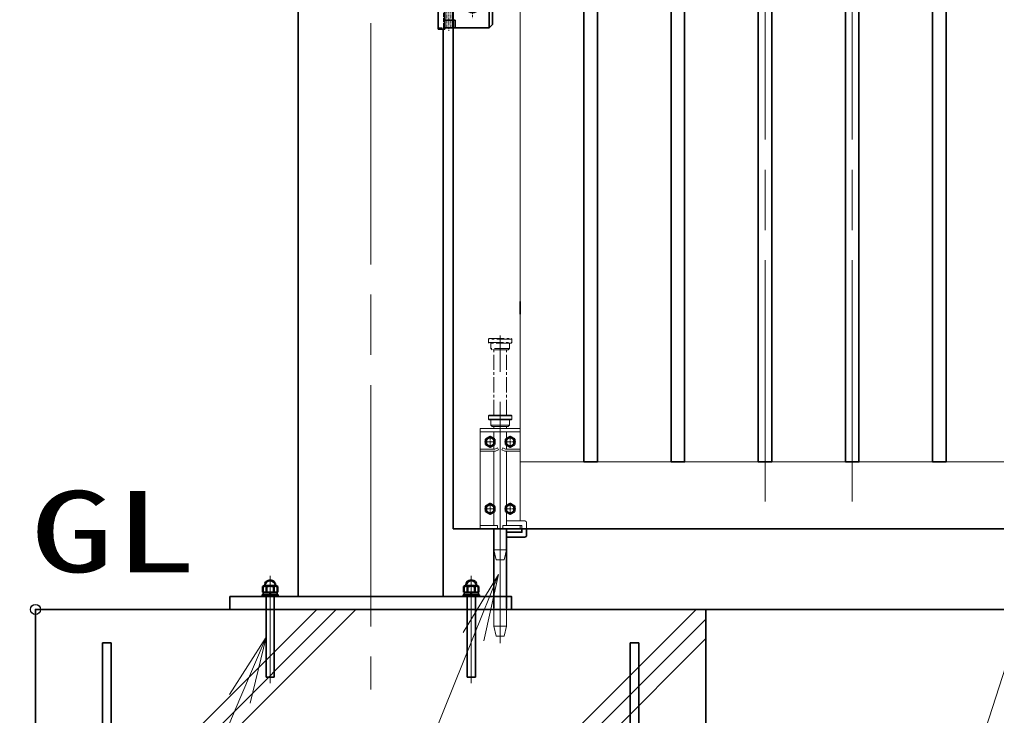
# Model space of a CAD drawing. Units: millimetres, scale not verified. Extents: x -11880 to 11880, y -8400 to 8400.
# Drawn here: x 1747 to 3204, y -812 to 227 of the extents above; entities that cross this region are included whole.
import ezdxf
from ezdxf.enums import TextEntityAlignment as Align

# ---------------------------------------------------------------- set-up
doc = ezdxf.new("R2010")
doc.units = ezdxf.units.MM
doc.header["$LTSCALE"] = 30
doc.header["$PDMODE"] = 32
doc.header["$PDSIZE"] = 15
for name, pattern in [('DASHED', [7.5, 6, -1.5]), ('USER1', [18, 12, -1.5, 3, -1.5]), ('USER2', [9, 6, -0.75, 1.5, -0.75]), ('USER3', [1.125, 0.75, -0.125, 0.125, -0.125])]:
    doc.linetypes.add(name, pattern=pattern)
for name, color, linetype, lineweight in [('0-1_外形線', 7, 'Continuous', 35), ('0-2_軸線', 200, 'USER1', 15), ('0-3_細線', 2, 'Continuous', 35), ('0-4_寸法線', 4, 'Continuous', 18), ('0-5_0', 7, 'Continuous', 18), ('0-7_隠れ線', 140, 'DASHED', 18), ('0-D_AM_0N', 7, 'Continuous', 50), ('0-F_AM_7N', 6, 'USER2', 18), ('1-0_想像線', 112, 'USER3', 15), ('1-2_ハッチング', 253, 'Continuous', 13)]:
    doc.layers.add(name, color=color, linetype=linetype, lineweight=lineweight)
doc.layers.add('0-6_Defpoints', color=7, linetype='Continuous')
doc.layers.add('1-1_文字2', color=254, linetype='Continuous')
doc.styles.add('ＭＳ ゴシック', font='')
doc.styles.get('ＭＳ ゴシック').set_extended_font_data('MS Gothic')

# ---------------------------------------------------------------- blocks, each defined once
blk = doc.blocks.new('S277')
at = {"layer": '0-4_寸法線'}
blk.add_lwpolyline([(11116362, 80214159.5), (11145330, 80214159.5), (11172622.5, 80298750.3), (11173543.7, 80301605.4)], dxfattribs=at)
blk = doc.blocks.new('U138')
at = {"layer": '0-D_AM_0N'}
blk.add_lwpolyline([(645, 3787.4), (450, 3674.8), (255, 3787.4), (255, 4012.6), (450, 4125.2), (645, 4012.6)], close=True, dxfattribs=at)
blk.add_circle((450, 3900), 195, dxfattribs=at)
blk.add_circle((450, 3900), 195, dxfattribs=at)
at = {"layer": '0-F_AM_7N'}
for p, q in [((450, 4147.7), (450, 3652.3)), ((697.7, 3900), (202.3, 3900))]:
    blk.add_line(p, q, dxfattribs=at)
blk = doc.blocks.new('U139')
at = {"layer": '0-D_AM_0N'}
blk.add_lwpolyline([(-255, 3787.4), (-450, 3674.8), (-645, 3787.4), (-645, 4012.6), (-450, 4125.2), (-255, 4012.6)], close=True, dxfattribs=at)
blk.add_circle((-450, 3900), 195, dxfattribs=at)
blk.add_circle((-450, 3900), 195, dxfattribs=at)
at = {"layer": '0-F_AM_7N'}
for p, q in [((-450, 4147.7), (-450, 3652.3)), ((-202.3, 3900), (-697.7, 3900))]:
    blk.add_line(p, q, dxfattribs=at)
blk = doc.blocks.new('U140')
at = {"layer": '0-D_AM_0N'}
blk.add_lwpolyline([(645, 787.4), (450, 674.8), (255, 787.4), (255, 1012.6), (450, 1125.2), (645, 1012.6)], close=True, dxfattribs=at)
blk.add_circle((450, 900), 195, dxfattribs=at)
blk.add_circle((450, 900), 195, dxfattribs=at)
at = {"layer": '0-F_AM_7N'}
for p, q in [((697.7, 900), (202.3, 900)), ((450, 1147.7), (450, 652.3))]:
    blk.add_line(p, q, dxfattribs=at)
blk = doc.blocks.new('U141')
at = {"layer": '0-D_AM_0N'}
blk.add_lwpolyline([(-255, 787.4), (-450, 674.8), (-645, 787.4), (-645, 1012.6), (-450, 1125.2), (-255, 1012.6)], close=True, dxfattribs=at)
blk.add_circle((-450, 900), 195, dxfattribs=at)
blk.add_circle((-450, 900), 195, dxfattribs=at)
at = {"layer": '0-F_AM_7N'}
for p, q in [((-202.3, 900), (-697.7, 900)), ((-450, 1147.7), (-450, 652.3))]:
    blk.add_line(p, q, dxfattribs=at)
blk = doc.blocks.new('S285')
at = {"layer": '0-4_寸法線'}
for points in [[(11091036.9, 80232533.3), (11122424.1, 80232533.3), (11145468.7, 80289721.3), (11146589.9, 80292503.9)], [(11145932.4, 80289534.4), (11146589.9, 80292503.9), (11145004.9, 80289908.2)]]:
    blk.add_lwpolyline(points, dxfattribs=at)
blk = doc.blocks.new('PROFSP00NL0D66')
at = {"layer": '0-1_外形線'}
for p, q in [((0, 210), (0, 0)), ((0, 16.5), (112.2, 33)), ((0, -210), (0, 0)), ((0, -16.5), (112.2, 0)), ((13.2, 315), (13.2, 18.4)), ((99, 315), (99, 31.1)), ((112.2, 210), (112.2, 0)), ((112.2, -210), (112.2, 0)), ((13.2, -315), (13.2, -14.6)), ((99, -315), (99, -1.9))]:
    blk.add_line(p, q, dxfattribs=at)
for points in [[(56.1, 315), (13.2, 315), (4.2, 306), (0, 210)], [(112.2, 210), (108, 306), (99, 315), (56.1, 315)], [(56.1, -315), (13.2, -315), (4.2, -306), (0, -210)], [(112.2, -210), (108, -306), (99, -315), (56.1, -315)]]:
    blk.add_lwpolyline(points, dxfattribs=at)
blk = doc.blocks.new('PROFSP00NKH4S6')
at = {"layer": '0-1_外形線'}
blk.add_lwpolyline([(0, -360), (75, -360), (75, 360), (0, 360)], close=True, dxfattribs=at)
blk = doc.blocks.new('U303')
at = {"layer": '0-D_AM_0N'}
for p, q in [((11136036.1, 80291962.5), (11136080.2, 80291988)), ((11136036.1, 80291713.5), (11136036.1, 80291962.5)), ((11136036.1, 80291713.5), (11136080.2, 80291688)), ((11136080.2, 80291988), (11136125.2, 80291988)), ((11136080.2, 80291688), (11136650.2, 80291688)), ((11136125.2, 80291988), (11136125.2, 80292003)), ((11136125.2, 80291988), (11136605.2, 80291988)), ((11136200.6, 80291713.5), (11136200.6, 80291962.5)), ((11136529.8, 80291713.5), (11136529.8, 80291962.5)), ((11136605.2, 80292003), (11136605.2, 80291988)), ((11136605.2, 80291988), (11136650.2, 80291988)), ((11136694.4, 80291962.5), (11136650.2, 80291988)), ((11136694.4, 80291713.5), (11136650.2, 80291688)), ((11136694.4, 80291713.5), (11136694.4, 80291962.5))]:
    blk.add_line(p, q, dxfattribs=at)
for centre, radius, start, end in [((11136365.2, 80292003), 240, 0, 180), ((11136118.3, 80291842.5), 145.5, 55.56153, 115.56153), ((11136118.3, 80291833.5), 145.5, 244.43847, 304.43847), ((11136365.2, 80291444.2), 543.8, 72.38303, 107.61697), ((11136365.2, 80292231.8), 543.8, 252.38303, 287.61697), ((11136612.1, 80291842.5), 145.5, 64.43847, 124.43847), ((11136612.1, 80291833.5), 145.5, 235.56153, 295.56153)]:
    blk.add_arc(centre, radius, start, end, dxfattribs=at)
at = {"layer": '0-F_AM_7N'}
blk.add_line((11136365.2, 80291660.3), (11136365.2, 80292270.8), dxfattribs=at)
blk = doc.blocks.new('PRCIRCLE')
at = {"layer": '0-5_0'}
blk.add_line((-30, 0), (30, 0), dxfattribs=at)
blk = doc.blocks.new('fhfhsfhshs')
at = {"layer": '0-1_外形線'}
blk.add_line((-856.2, -975), (-856.2, 975), dxfattribs=at)
blk.add_line((-856.2, -975), (-856.2, 975), dxfattribs=at)
at = {"layer": '0-2_軸線'}
for p, q in [((-1050, 1105.8), (-1050, -1105.8)), ((0, 0), (0, 541.4)), ((0, 0), (-541.4, 0)), ((0, 0), (541.4, 0)), ((0, 0), (0, -541.4))]:
    blk.add_line(p, q, dxfattribs=at)
at = {"layer": '0-3_細線'}
for p, q in [((-1536.3, -1035), (-1536.3, 1035)), ((-1536.3, 1035), (-1230, 1035)), ((-1230, 1035), (-1230, -1035)), ((-1230, 975), (-870, 975)), ((-870, 975), (750, 975)), ((-870, 975), (-870, -975)), ((-780, 975), (-780, 630)), ((750, 975), (900, 825)), ((750, 975), (750, -975)), ((-780, 630), (-1230, 630)), ((900, 825), (900, -825)), ((-780, 225), (-1230, 225)), ((-780, 225), (-780, -225)), ((-450, 150), (-259.8, 150)), ((-420, -75), (-420, 75)), ((-420, 75), (420, 75)), ((259.8, 150), (450, 150)), ((420, 75), (420, -75)), ((-780, -225), (-1230, -225)), ((-450, -150), (-259.8, -150)), ((420, -75), (-420, -75)), ((259.8, -150), (450, -150)), ((-1230, -630), (-780, -630)), ((-780, -630), (-780, -975)), ((900, -825), (750, -975)), ((-1230, -1035), (-1536.3, -1035)), ((-870, -975), (-1230, -975)), ((750, -975), (-870, -975))]:
    blk.add_line(p, q, dxfattribs=at)
for centre, radius, start, end in [((-450, 0), 150, 90, 270), ((0, 0), 300, 30, 150), ((450, 0), 150, 270, 90), ((0, 0), 300, 210, 330)]:
    blk.add_arc(centre, radius, start, end, dxfattribs=at)
at = {"layer": '0-7_隠れ線'}
for p, q in [((-1536.3, 975), (-1230, 975)), ((-1290, 1035), (-1290, -1035)), ((-1140, 975), (-1140, -975)), ((-960, 975), (-960, -975)), ((-1536.3, -975), (-1230, -975))]:
    blk.add_line(p, q, dxfattribs=at)
at = {"layer": '0-7_隠れ線', "xscale": 12.5, "yscale": 12.5}
blk.add_blockref('PRCIRCLE', (0, 0), dxfattribs=at)
blk = doc.blocks.new('S294')
at = {"layer": '0-4_寸法線'}
for points in [[(11067046.5, 80261444.6), (11124209.7, 80261444.6), (11135014.6, 80286938.6), (11136185.2, 80289700.8)], [(11135474.9, 80286743.5), (11136185.2, 80289700.8), (11134554.2, 80287133.7)]]:
    blk.add_lwpolyline(points, dxfattribs=at)
blk = doc.blocks.new('sfsgfdsgdh')
at = {"layer": '0-1_外形線'}
blk.add_lwpolyline([(-15000, 0), (15000, 0), (15000, -33000), (-15000, -33000)], close=True, dxfattribs=at)
at = {"layer": '0-3_細線'}
for p, q in [((-12000, -29610), (-12000, -1500)), ((-12000, -1500), (-11610, -1500)), ((-11610, -1500), (-11610, -29610)), ((11610, -29610), (11610, -1500)), ((11610, -1500), (12000, -1500)), ((12000, -1500), (12000, -29610))]:
    blk.add_line(p, q, dxfattribs=at)
at = {"layer": '1-2_ハッチング'}
for p, q in [((-15000, -12590.4), (-2409.6, 0)), ((-15000, -29561), (14561, 0)), ((-15000, -13460.4), (-1539.6, 0)), ((-15000, -14330.4), (-669.6, 0)), ((-15000, -30431), (15000, -431)), ((-15000, -31301), (15000, -1301))]:
    blk.add_line(p, q, dxfattribs=at)
blk = doc.blocks.new('U308')
at = {"layer": '0-D_AM_0N'}
for p, q in [((11145036.1, 80291962.5), (11145080.2, 80291988)), ((11145036.1, 80291713.5), (11145036.1, 80291962.5)), ((11145036.1, 80291713.5), (11145080.2, 80291688)), ((11145080.2, 80291988), (11145125.2, 80291988)), ((11145080.2, 80291688), (11145650.2, 80291688)), ((11145125.2, 80291988), (11145125.2, 80292003)), ((11145125.2, 80291988), (11145605.2, 80291988)), ((11145200.6, 80291713.5), (11145200.6, 80291962.5)), ((11145529.8, 80291713.5), (11145529.8, 80291962.5)), ((11145605.2, 80292003), (11145605.2, 80291988)), ((11145605.2, 80291988), (11145650.2, 80291988)), ((11145694.4, 80291962.5), (11145650.2, 80291988)), ((11145694.4, 80291713.5), (11145650.2, 80291688)), ((11145694.4, 80291713.5), (11145694.4, 80291962.5))]:
    blk.add_line(p, q, dxfattribs=at)
for centre, radius, start, end in [((11145365.2, 80292003), 240, 0, 180), ((11145118.3, 80291842.5), 145.5, 55.56153, 115.56153), ((11145118.3, 80291833.5), 145.5, 244.43847, 304.43847), ((11145365.2, 80291444.2), 543.8, 72.38303, 107.61697), ((11145365.2, 80292231.8), 543.8, 252.38303, 287.61697), ((11145612.1, 80291842.5), 145.5, 64.43847, 124.43847), ((11145612.1, 80291833.5), 145.5, 235.56153, 295.56153)]:
    blk.add_arc(centre, radius, start, end, dxfattribs=at)
at = {"layer": '0-F_AM_7N'}
blk.add_line((11145365.2, 80291660.3), (11145365.2, 80292270.8), dxfattribs=at)

msp = doc.modelspace()

# ---------------------------------------------------------------- linework, layer by layer
at = {"layer": '0-1_外形線'}
for p, q in [((2162.73, -634.37), (2162.73, 1146.63)), ((2379.03, 212.13), (2379.03, -634.37)), ((2393.88, -533.37), (2393.88, 214.13)), ((2493.88, -193.87), (2493.88, -212.87)), ((2393.88, -533.37), (4393.88, -533.37)), ((2454.38, -533.37), (2454.38, -651.37)), ((2473.38, -533.37), (2473.38, -651.37)), ((2503.38, -533.37), (2503.38, -542.37)), ((2500.38, -545.37), (2473.38, -545.37)), ((1770.88, -653.37), (5023.88, -653.37))]:
    msp.add_line(p, q, dxfattribs=at)
for points in [[(2588.88, -433.37), (2608.88, -433.37), (2608.88, 1046.63), (2588.88, 1046.63)], [(2718.88, -433.37), (2738.88, -433.37), (2738.88, 1046.63), (2718.88, 1046.63)], [(2848.88, -433.37), (2868.88, -433.37), (2868.88, 1046.63), (2848.88, 1046.63)], [(2978.88, -433.37), (2998.88, -433.37), (2998.88, 1046.63), (2978.88, 1046.63)], [(3108.88, -433.37), (3128.88, -433.37), (3128.88, 1046.63), (3108.88, 1046.63)], [(2060.88, -653.37), (2480.88, -653.37), (2480.88, -634.37), (2060.88, -634.37)]]:
    msp.add_lwpolyline(points, close=True, dxfattribs=at)
msp.add_lwpolyline([(2496.38, -533.37), (2496.38, -538.37), (2473.38, -538.37)], dxfattribs=at)
msp.add_arc((2500.38, -542.37), 3, 270, 0, dxfattribs=at)
at = {"layer": '0-2_軸線'}
for p, q in [((2270.88, 1301.2), (2270.88, -772.95)), ((2858.88, -492.37), (2858.88, 1105.63)), ((2988.88, -492.37), (2988.88, 1105.63)), ((2463.88, -703.79), (2463.88, -244.72)), ((2120.88, -603.48), (2120.88, -763.23)), ((2420.88, -603.48), (2420.88, -763.23))]:
    msp.add_line(p, q, dxfattribs=at)
at = {"layer": '0-3_細線'}
for p, q in [((2126.88, -634.37), (2114.88, -634.37)), ((2114.88, -634.37), (2114.88, -754.37)), ((2126.88, -754.37), (2126.88, -634.37)), ((2414.88, -634.37), (2414.88, -754.37)), ((2426.88, -634.37), (2414.88, -634.37)), ((2426.88, -754.37), (2426.88, -634.37)), ((2114.88, -754.37), (2126.88, -754.37)), ((2414.88, -754.37), (2426.88, -754.37))]:
    msp.add_line(p, q, dxfattribs=at)
at = {"layer": '0-5_0'}
msp.add_line((2493.88, -193.87), (2493.88, 1046.63), dxfattribs=at)
msp.add_lwpolyline([(4293.88, 1046.63), (4293.88, -433.37), (2493.88, -433.37), (2493.88, -212.87)], dxfattribs=at)
at = {"layer": '0-6_Defpoints'}
msp.add_point((1770.88, -653.37), dxfattribs=at)
at = {"layer": '0-7_隠れ線'}
for p, q in [((2447.38, -363.37), (2446.38, -364.37)), ((2447.38, -363.37), (2480.38, -363.37)), ((2480.38, -363.37), (2481.38, -364.37)), ((2446.38, -369.37), (2446.38, -364.37)), ((2481.38, -364.37), (2446.38, -364.37)), ((2447.38, -370.37), (2446.38, -369.37)), ((2446.38, -369.37), (2481.38, -369.37)), ((2480.38, -370.37), (2447.38, -370.37)), ((2449.88, -378.37), (2449.88, -370.37)), ((2449.88, -378.37), (2451.88, -380.37)), ((2477.88, -378.37), (2449.88, -378.37)), ((2477.88, -378.37), (2475.88, -380.37)), ((2477.88, -378.37), (2477.88, -370.37)), ((2481.38, -369.37), (2480.38, -370.37)), ((2481.38, -369.37), (2481.38, -364.37)), ((2433.88, -383.37), (2493.88, -383.37)), ((2433.88, -533.37), (2433.88, -383.37)), ((2493.88, -388.37), (2433.88, -388.37)), ((2475.88, -380.37), (2451.88, -380.37)), ((2454.38, -383.37), (2454.38, -380.37)), ((2454.38, -388.37), (2454.38, -414.37)), ((2473.38, -380.37), (2473.38, -383.37)), ((2473.38, -388.37), (2473.38, -399.04)), ((2493.88, -383.37), (2493.88, -521.37)), ((2473.38, -407.7), (2473.38, -414.37)), ((2433.88, -414.37), (2456.11, -414.37)), ((2433.88, -417.37), (2456.82, -417.37)), ((2454.38, -417.37), (2454.38, -528.37)), ((2459.9, -412.48), (2456.11, -414.37)), ((2461.24, -415.16), (2456.82, -417.37)), ((2459.9, -412.48), (2461.24, -415.16)), ((2467.85, -412.48), (2466.51, -415.16)), ((2466.51, -415.16), (2470.93, -417.37)), ((2471.64, -414.37), (2467.85, -412.48)), ((2470.93, -417.37), (2493.88, -417.37)), ((2493.88, -414.37), (2471.64, -414.37)), ((2473.38, -417.37), (2473.38, -528.37)), ((2473.38, -521.37), (2500.38, -521.37)), ((2503.38, -524.37), (2503.38, -533.37)), ((2459.88, -528.37), (2433.88, -528.37)), ((2459.88, -533.37), (2433.88, -533.37)), ((2459.88, -528.37), (2459.88, -533.37)), ((2467.88, -533.37), (2459.88, -533.37)), ((2493.88, -528.37), (2467.88, -528.37)), ((2467.88, -528.37), (2467.88, -533.37)), ((2493.88, -533.37), (2467.88, -533.37)), ((2493.88, -528.37), (2493.88, -533.37)), ((2457.88, -579.37), (2454.38, -564.37)), ((2473.38, -564.37), (2454.38, -564.37)), ((2469.88, -579.37), (2473.38, -564.37)), ((2469.88, -579.37), (2457.88, -579.37)), ((2454.38, -678.37), (2454.38, -651.37)), ((2473.38, -651.37), (2473.38, -678.37)), ((2457.88, -693.37), (2454.38, -678.37)), ((2473.38, -678.37), (2454.38, -678.37)), ((2469.88, -693.37), (2473.38, -678.37)), ((2469.88, -693.37), (2457.88, -693.37))]:
    msp.add_line(p, q, dxfattribs=at)
msp.add_lwpolyline([(2473.38, -528.37), (2496.38, -528.37), (2496.38, -533.37)], dxfattribs=at)
msp.add_arc((2500.38, -524.37), 3, 0, 90, dxfattribs=at)
at = {"layer": '1-0_想像線'}
for p, q in [((2447.38, -249.37), (2446.38, -250.37)), ((2446.38, -255.37), (2446.38, -250.37)), ((2481.38, -250.37), (2446.38, -250.37)), ((2447.38, -256.37), (2446.38, -255.37)), ((2446.38, -255.37), (2481.38, -255.37)), ((2447.38, -249.37), (2480.38, -249.37)), ((2480.38, -256.37), (2447.38, -256.37)), ((2449.88, -264.37), (2449.88, -256.37)), ((2477.88, -264.37), (2477.88, -256.37)), ((2480.38, -249.37), (2481.38, -250.37)), ((2481.38, -255.37), (2480.38, -256.37)), ((2481.38, -255.37), (2481.38, -250.37)), ((2449.88, -264.37), (2451.88, -266.37)), ((2477.88, -264.37), (2449.88, -264.37)), ((2475.88, -266.37), (2451.88, -266.37)), ((2454.38, -363.37), (2454.38, -266.37)), ((2473.38, -363.37), (2473.38, -266.37)), ((2477.88, -264.37), (2475.88, -266.37))]:
    msp.add_line(p, q, dxfattribs=at)

# ---------------------------------------------------------------- block references
at = {"layer": '0-1_外形線', "xscale": 0.03333333, "yscale": 0.03333333}
for name, p in [('fhfhsfhshs', (2422.57, 246.63)), ('sfsgfdsgdh', (2270.88, -653.37))]:
    msp.add_blockref(name, p, dxfattribs=at)
at = {"layer": '0-4_寸法線', "xscale": 0.03333333, "yscale": 0.03333333}
for name in ['S277', 'S285', 'S294']:
    msp.add_blockref(name, (-369091.3, -2677017.73), dxfattribs=at)
at = {"layer": '0-5_0', "xscale": 0.03333333, "yscale": 0.03333333, "rotation": 90}
for name, p in [('PROFSP00NKH4S6', (2120.88, -634.37)), ('PROFSP00NL0D66', (2120.88, -631.87)), ('PROFSP00NKH4S6', (2420.88, -634.37)), ('PROFSP00NL0D66', (2420.88, -631.87))]:
    msp.add_blockref(name, p, dxfattribs=at)
at = {"layer": '0-D_AM_0N', "xscale": 0.03333333, "yscale": 0.03333333}
for name, p in [('U139', (2463.88, -533.37)), ('U138', (2463.88, -533.37)), ('U141', (2463.88, -533.37)), ('U140', (2463.88, -533.37)), ('U303', (-369091.3, -2677017.73)), ('U308', (-369091.3, -2677017.73))]:
    msp.add_blockref(name, p, dxfattribs=at)

# ---------------------------------------------------------------- texts
at = {"layer": '1-1_文字2', "style": 'ＭＳ ゴシック', "width": 1.5}
msp.add_text('GL', height=121.2, dxfattribs=at).set_placement((1763.68, -634.21), align=Align.BOTTOM_LEFT)

doc.saveas('drawing.dxf')
